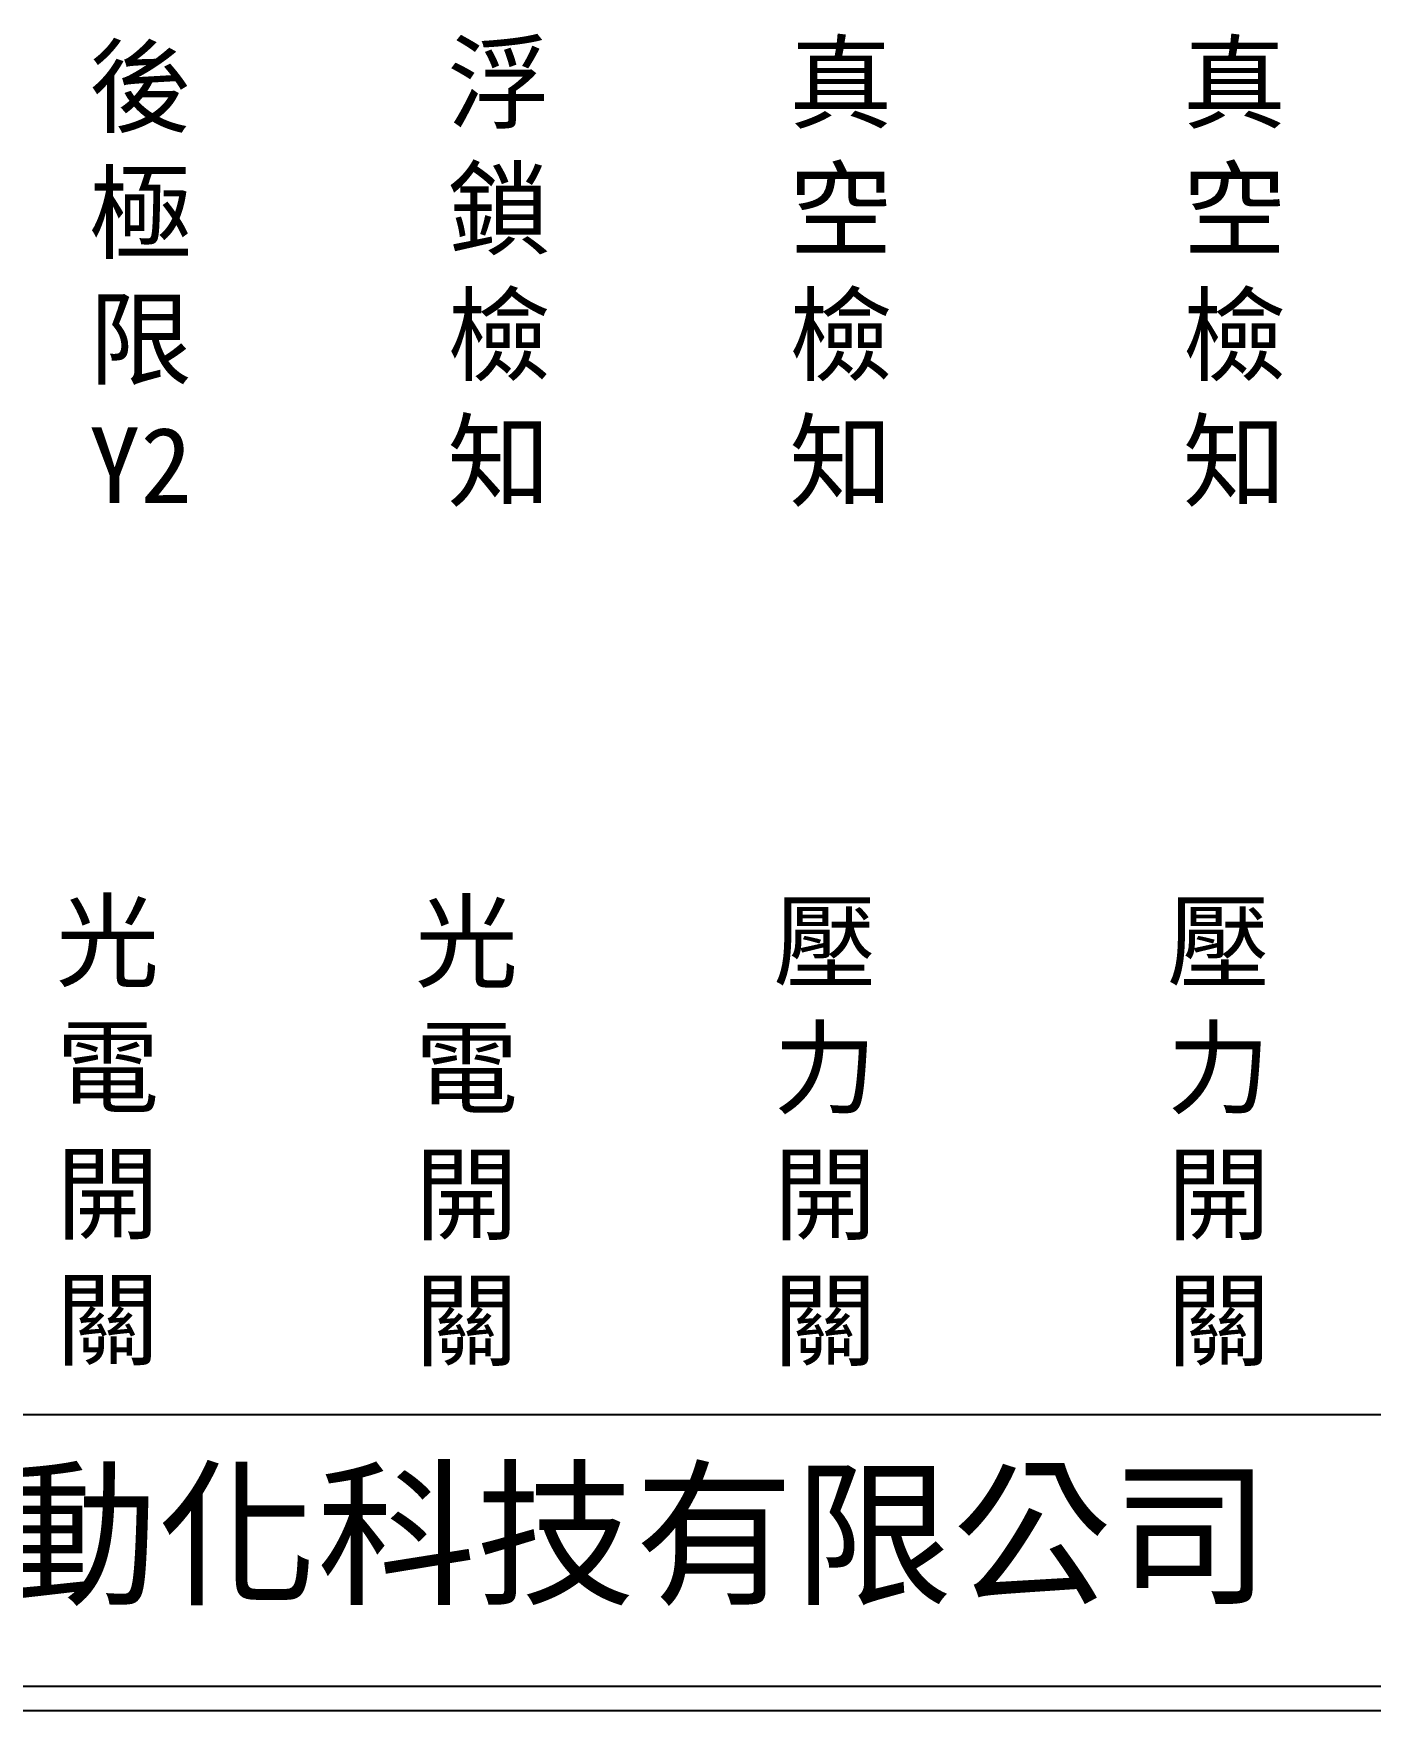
# Model space of a CAD drawing. Extents: x 275 to 562, y 265 to 469.
# Drawn here: x 339.8 to 408.7, y 264.9 to 351.4 of the extents above; entities that cross this region are included whole.
import ezdxf

# ---------------------------------------------------------------- set-up
doc = ezdxf.new("R2010")
doc.units = 0
doc.layers.add('圖框層', color=7, linetype='CONTINUOUS')
doc.layers.add('標尺寸層', color=3, linetype='CONTINUOUS')
doc.styles.add('CNS', font='romanc.shx', dxfattribs={"bigfont": 'chineset.shx'})
doc.styles.add('STSL', font='kaiu.ttf')

msp = doc.modelspace()

# ---------------------------------------------------------------- linework, layer by layer
at = {"layer": '圖框層', "color": 7}
for p, q in [((276.148, 280.195), (560.648, 280.195)), ((276.148, 266.195), (560.648, 266.195)), ((274.898, 264.945), (561.898, 264.945))]:
    msp.add_line(p, q, dxfattribs=at)

# ---------------------------------------------------------------- texts
at = {"layer": '圖框層', "color": 4, "style": 'STSL'}
msp.add_text('泓陞自動化科技有限公司', height=6, dxfattribs=at).set_placement((313.501, 271.022))
at = {"layer": '標尺寸層', "color": 7, "char_height": 3.9, "width": 4.96081, "attachment_point": 5, "style": 'CNS'}
for s, insert in [('{\\fDFKai-SB|b0|i0|c136|p65;後極限Y2}', (345.322, 338.884)), ('{\\fDFKai-SB|b0|i0|c136|p65;浮鎖檢知}', (363.789, 338.884)), ('{\\fDFKai-SB|b0|i0|c136|p65;真空檢知}', (381.399, 338.884)), ('{\\fDFKai-SB|b0|i0|c136|p65;真空檢知}', (401.674, 338.884)), ('{\\fDFKai-SB|b0|i0|c136|p65;光電開關}', (343.635, 294.632)), ('{\\fDFKai-SB|b0|i0|c136|p65;光電開關}', (362.121, 294.598)), ('{\\fDFKai-SB|b0|i0|c136|p65;壓力開關}', (380.588, 294.598)), ('{\\fDFKai-SB|b0|i0|c136|p65;壓力開關}', (400.863, 294.598))]:
    msp.add_mtext(s, dxfattribs=dict(at, insert=insert))

doc.saveas('drawing.dxf')
